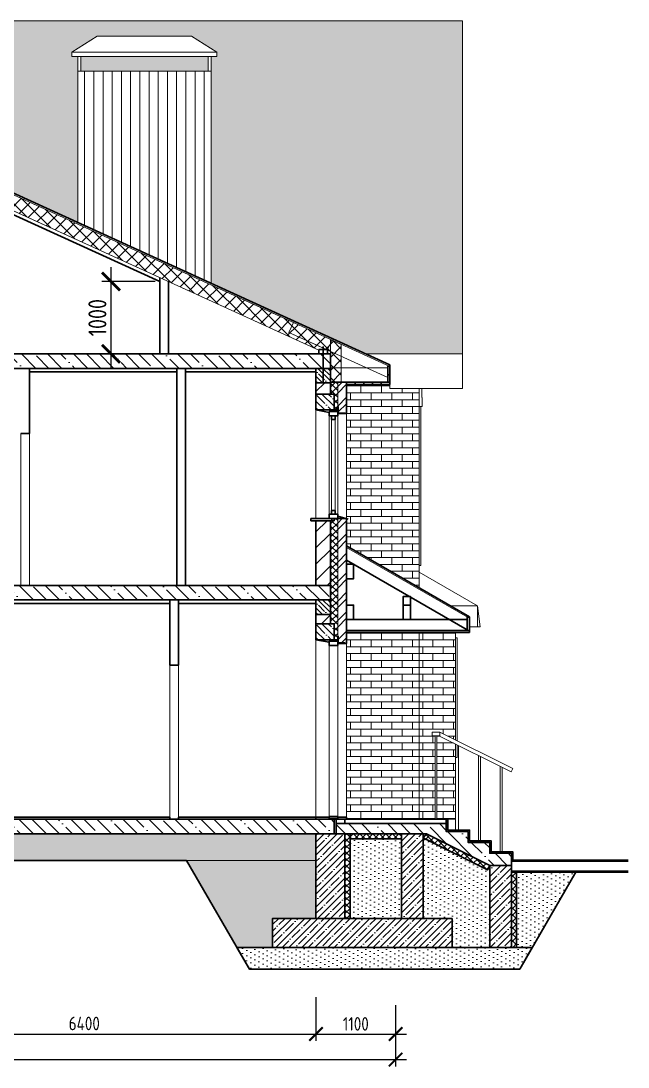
# Model space of a CAD drawing. Header units: millimetres. Extents: x -56498 to 234605, y -296269 to -29969.
# Drawn here: x 177809 to 186194, y -226620 to -212167 of the extents above; entities that cross this region are included whole.
import ezdxf

# ---------------------------------------------------------------- set-up
doc = ezdxf.new("R2010")
doc.units = ezdxf.units.MM
doc.header["$LTSCALE"] = 100
doc.header["$PDMODE"] = 35
doc.linetypes.add('GOST2.303 4', pattern=[7, 5, -2, 0])
for name, color, linetype, lineweight in [('0.3', 7, 'Continuous', 30), ('0.5', 7, 'Continuous', 50), ('Розміри 0.09', 5, 'Continuous', 9), ('Тонкі 0.18', 142, 'Continuous', 18), ('Штрихові 0.18', 7, 'GOST2.303 4', 18), ('Штрихування 0.09', 253, 'Continuous', 9)]:
    doc.layers.add(name, color=color, linetype=linetype, lineweight=lineweight)
doc.styles.add('GOST 2.304', font='CS_Gost2304.shx')
doc.dimstyles.new('SPDS', dxfattribs={"dimscale": 100, "dimtxt": 2.5, "dimasz": 2.5, "dimexe": 1.25, "dimexo": 0.625, "dimtad": 1, "dimrnd": 0.001, "dimtxsty": 'GOST 2.304', "dimblk": 'ARCHTICK', "dimcen": 2.5, "dimdle": 2, "dimadec": 0, "dimazin": 2, "dimtfac": 0.75, "dimtmove": 1, "dimatfit": 3, "dimfxl": 0, "dimtolj": 1, "dimarcsym": 0})
pattern_1 = [(0, (-90169.81196633662, -117250.0000000001), (0, 94.83851999999999), []), (90, (-90169.81196633662, -117250.0000000001), (-142.24, 94.83851999999999), [94.83851999999999, -94.83851999999999])]
pattern_2 = [(45, (-90169.81196633662, -117250.0000000001), (-134.7038418160373, 134.7038418160373), []), (45, (-90080.00936633663, -117250.0000000001), (-134.7038418160373, 134.7038418160373), [])]
pattern_3 = [(135, (-90169.81196633662, -117250.0000000001), (-179.6051224213831, -179.605122421383), []), (135, (-90169.81196633662, -117070.3948000001), (-179.6051224213831, -179.605122421383), [317.5, -63.5, 0, -63.5])]
pattern_4 = [(45.00000000000001, (108677.3131801209, -152675.9270185284), (89.80256121069154, -89.80256121069152), []), (45.00000000000001, (108677.3131801209, -152586.1244185284), (89.80256121069154, -89.80256121069152), [158.75, -31.75, 0, -31.75])]
pattern_5 = [(153, (107639.3112282224, -152675.9270185284), (0.5389395904805383, 70.99311265269196), [0, -63.5])]

# ---------------------------------------------------------------- blocks, each defined once
blk = doc.blocks.new('_ArchTick')
at = {"color": 0, "linetype": 'ByBlock', "const_width": 0.15}
blk.add_lwpolyline([(-0.5, -0.5), (0.5, 0.5)], dxfattribs=at)
blk = doc.blocks.new('*D1535')
at = {"layer": 'Defpoints', "color": 0, "transparency": 16777216}
for p in [(181884.1647784835, -225608.1093713038), (175484.1647784835, -225807.3085594891), (181884.1647784835, -226164.0468657588)]:
    blk.add_point(p, dxfattribs=at)
at = {"layer": 'Розміри 0.09', "color": 0, "lineweight": -2, "transparency": 16777216}
for p, q in [((181884.1647784835, -225654.9843713038), (181884.1647784835, -226257.7968657588)), ((175484.1647784835, -225854.1835594891), (175484.1647784835, -226257.7968657588)), ((175334.1647784835, -226164.0468657588), (182034.1647784835, -226164.0468657588))]:
    blk.add_line(p, q, dxfattribs=at)
at = {"layer": 'Розміри 0.09', "color": 0, "lineweight": -2, "transparency": 16777216, "xscale": 187.5, "yscale": 187.5, "zscale": 187.5, "rotation": 180}
blk.add_blockref('_ArchTick', (175484.1647784835, -226164.0468657588), dxfattribs=at)
at = {"layer": 'Розміри 0.09', "color": 0, "lineweight": -2, "transparency": 16777216, "xscale": 187.5, "yscale": 187.5, "zscale": 187.5}
blk.add_blockref('_ArchTick', (181884.1647784835, -226164.0468657588), dxfattribs=at)
at = {"layer": 'Розміри 0.09', "color": 0, "transparency": 16777216, "insert": (178684.1647784835, -226017.9961767825), "char_height": 187.5, "attachment_point": 5, "style": 'GOST 2.304'}
blk.add_mtext('\\A1;6400', dxfattribs=at)
blk = doc.blocks.new('*D1536')
at = {"layer": 'Defpoints', "color": 0, "transparency": 16777216}
for p in [(181884.1647784835, -225608.1093713038), (182984.1647784835, -225799.323215854), (182984.1647784835, -226164.0468657588)]:
    blk.add_point(p, dxfattribs=at)
at = {"layer": 'Розміри 0.09', "color": 0, "lineweight": -2, "transparency": 16777216}
for p, q in [((181884.1647784835, -225654.9843713038), (181884.1647784835, -226257.7968657588)), ((182984.1647784835, -225846.198215854), (182984.1647784835, -226257.7968657588)), ((181734.1647784835, -226164.0468657588), (183134.1647784835, -226164.0468657588))]:
    blk.add_line(p, q, dxfattribs=at)
at = {"layer": 'Розміри 0.09', "color": 0, "lineweight": -2, "transparency": 16777216, "xscale": 187.5, "yscale": 187.5, "zscale": 187.5, "rotation": 180}
blk.add_blockref('_ArchTick', (181884.1647784835, -226164.0468657588), dxfattribs=at)
at = {"layer": 'Розміри 0.09', "color": 0, "lineweight": -2, "transparency": 16777216, "xscale": 187.5, "yscale": 187.5, "zscale": 187.5}
blk.add_blockref('_ArchTick', (182984.1647784835, -226164.0468657588), dxfattribs=at)
at = {"layer": 'Розміри 0.09', "color": 0, "transparency": 16777216, "insert": (182434.1647784835, -226023.4218657588), "char_height": 187.5, "attachment_point": 5, "style": 'GOST 2.304'}
blk.add_mtext('\\A1;1100', dxfattribs=at)
blk = doc.blocks.new('*D1537')
at = {"layer": 'Defpoints', "color": 0, "transparency": 16777216}
for p in [(161984.1647784835, -225716.576665734), (182984.1647784835, -225716.576665734), (182984.1647784835, -226516.576665734)]:
    blk.add_point(p, dxfattribs=at)
at = {"layer": 'Розміри 0.09', "color": 0, "lineweight": -2, "transparency": 16777216}
for p, q in [((161984.1647784835, -225763.451665734), (161984.1647784835, -226610.326665734)), ((182984.1647784835, -225763.451665734), (182984.1647784835, -226610.326665734)), ((161834.1647784835, -226516.576665734), (183134.1647784835, -226516.576665734))]:
    blk.add_line(p, q, dxfattribs=at)
at = {"layer": 'Розміри 0.09', "color": 0, "lineweight": -2, "transparency": 16777216, "xscale": 187.5, "yscale": 187.5, "zscale": 187.5, "rotation": 180}
blk.add_blockref('_ArchTick', (161984.1647784835, -226516.576665734), dxfattribs=at)
at = {"layer": 'Розміри 0.09', "color": 0, "lineweight": -2, "transparency": 16777216, "xscale": 187.5, "yscale": 187.5, "zscale": 187.5}
blk.add_blockref('_ArchTick', (182984.1647784835, -226516.576665734), dxfattribs=at)
at = {"layer": 'Розміри 0.09', "color": 0, "transparency": 16777216, "insert": (171868.2898791965, -226368.6897316789), "char_height": 187.5, "attachment_point": 5, "style": 'GOST 2.304'}
blk.add_mtext('\\A1;21000', dxfattribs=at)
blk = doc.blocks.new('*U1527', base_point=(272545.645067879, -100482.0516237147))
at = {"layer": '0.3'}
for p, q in [((272549.645067879, -100382.0516237147), (272545.645067879, -100382.0516237147)), ((272545.645067879, -100382.0516237147), (272545.645067879, -100482.0516237147)), ((272553.645067879, -100462.0516237147), (272553.645067879, -100386.0516237147)), ((272545.645067879, -100482.0516237147), (272645.645067879, -100482.0516237147)), ((272641.645067879, -100474.0516237147), (272565.645067879, -100474.0516237147)), ((272645.645067879, -100478.0516237147), (272645.645067879, -100482.0516237147))]:
    blk.add_line(p, q, dxfattribs=at)
for centre, radius, start, end in [((272549.645067879, -100386.0516237147), 4, 0, 90), ((272565.645067879, -100462.0516237147), 12, 180, 270), ((272641.645067879, -100478.0516237147), 4, 0, 90)]:
    blk.add_arc(centre, radius, start, end, dxfattribs=at)
blk = doc.blocks.new('*D1533')
at = {"layer": 'Defpoints', "color": 0, "transparency": 16777216}
for p in [(179727.342836394, -215766.5834871833), (179053.0483561335, -216766.5834871833), (179727.342836394, -216766.5834871833)]:
    blk.add_point(p, dxfattribs=at)
at = {"layer": 'Розміри 0.09', "color": 0, "lineweight": -2, "transparency": 16777216}
for p, q in [((179053.0483561335, -215566.5834871833), (179053.0483561335, -216966.5834871833)), ((179664.842836394, -215766.5834871833), (178928.0483561335, -215766.5834871833)), ((179664.842836394, -216766.5834871833), (178928.0483561335, -216766.5834871833))]:
    blk.add_line(p, q, dxfattribs=at)
at = {"layer": 'Розміри 0.09', "color": 0, "lineweight": -2, "transparency": 16777216, "xscale": 250, "yscale": 250, "zscale": 250}
for p, rotation in [((179053.0483561335, -215766.5834871833), 90), ((179053.0483561335, -216766.5834871833), 270)]:
    blk.add_blockref('_ArchTick', p, dxfattribs=dict(at, rotation=rotation))
at = {"layer": 'Розміри 0.09', "color": 0, "transparency": 16777216, "insert": (178865.5483561335, -216266.5834871832), "char_height": 250, "attachment_point": 5, "rotation": 90, "style": 'GOST 2.304'}
blk.add_mtext('\\A1;1000', dxfattribs=at)

msp = doc.modelspace()

# ---------------------------------------------------------------- hatches: boundary and pattern name
at = {"layer": 'Штрихування 0.09'}
h = msp.add_hatch(dxfattribs=at)
h.set_pattern_fill('SQSHNGLE', color=256, scale=500, style=0, pattern_type=2)
h.set_pattern_definition([(0, (-90154.81196633662, -117250.0000000001), (125, 200), [220, -30]), (0, (-90154.81196633662, -117235.0000000001), (125, 200), [220, -30]), (90, (-89934.81196633662, -117250.0000000001), (-125, 200), [200, -200]), (90, (-89904.81196633662, -117250.0000000001), (-125, 200), [200, -200])])
h.paths.add_polyline_path([(182570.9733105904, -216766.647768964), (183909.1235088883, -216766.647768964), (183909.1235088883, -212166.620509742), (172754.1284756208, -212166.620509742), (172754.1284756208, -212289.7519131006), (178594.1647785036, -214953.0551191707), (178594.1647785036, -212859.5803267698), (178594.1647785036, -212659.5803267697), (178514.1647785036, -212659.5803267697), (178514.1647785036, -212599.5803267697), (178864.1647785036, -212378.5634268456), (180164.1647687081, -212378.5634268456), (180514.1647687082, -212599.5803267698), (180514.1647687081, -212659.5803267697), (180434.1647687081, -212659.5803267697), (180434.1647681112, -215792.1728262083)])
h.paths.add_polyline_path([(178634.1647785036, -212659.5803267697), (180394.1647687081, -212659.5803267697), (180394.1647687081, -212859.5803267697), (178634.1647785036, -212859.5803267697)], flags=16)
h = msp.add_hatch(dxfattribs=at)
h.set_pattern_fill('ANSI31', color=256, scale=40, angle=45, style=0)
h.set_pattern_definition([(90, (-90169.81196633662, -117250.0000000001), (-127, 2.131628207280301e-14), [])])
h.paths.add_polyline_path([(180434.1647687081, -212859.5803267774), (178594.1647785036, -212859.5803267774), (178594.1647785036, -214953.0551191707), (180434.1647681112, -215792.1728262083)])
h = msp.add_hatch(dxfattribs=at)
h.set_pattern_fill('ANSI37', color=256, scale=40, style=0)
h.set_pattern_definition([(45, (118635.4238756049, 97983.90905877546), (-89.80256121069152, 89.80256121069154), []), (135, (118635.4238756049, 97983.90905877546), (-89.80256121069154, -89.80256121069152), [])])
h.paths.add_polyline_path([(174760.1935852871, -213226.5839074203), (174278.1860614081, -213226.5839074203), (174387.825029468, -213276.5839074203), (174869.832553347, -213276.5839074204)])
h.paths.add_polyline_path([(174321.6377130476, -213026.5839074203), (173839.6301891687, -213026.5839074204), (174278.1860614081, -213226.5839074203), (174760.1935852871, -213226.5839074203)])
h.paths.add_polyline_path([(173839.6301891686, -213026.5839074203), (173274.6460501941, -213026.5839074203), (172847.9816540591, -213226.5839074203), (174278.1860614082, -213226.5839074203)])
h.paths.add_polyline_path([(173274.6460501941, -213026.5839074203), (172684.1647784835, -213026.5839074203), (172684.1647784835, -213226.5839074203), (172847.9816540592, -213226.5839074203)])
h.paths.add_polyline_path([(172684.1647784835, -213026.5839074204), (170646.6918439194, -213026.5839074204), (170208.1359716799, -213226.5839074203), (172684.1647784835, -213226.5839074203)])
h.paths.add_polyline_path([(170690.1434955587, -213226.5839074203), (170208.1359716799, -213226.5839074203), (170098.49700362, -213276.5839074203), (170580.504527499, -213276.5839074203)])
h.paths.add_polyline_path([(182084.0921727578, -216618.8723047277), (182084.0921727578, -216566.5909856837), (181571.6253426435, -216332.8844672886), (181509.3856502865, -216469.3623801361), (182029.5591803002, -216706.5834791755), (182044.0921727578, -216706.5834791755)])
h.paths.add_polyline_path([(182103.8297493185, -216575.5921542053), (182084.0921727578, -216566.5909856837), (182084.0921727577, -216618.8723047276)])
h.paths.add_polyline_path([(182234.0921727578, -216634.9973208829), (182103.8297493185, -216575.5921542053), (182084.0921727578, -216618.8723047277), (182084.0921727579, -216731.4528269187), (182234.0921727579, -216799.8591621179)])
h.paths.add_polyline_path([(182084.0921727578, -216618.8723047277), (182044.0921727579, -216706.5834791755), (182044.0921727578, -216713.2111375323), (182084.0921727579, -216731.4528269187)])
h.paths.add_polyline_path([(182084.0921727578, -216731.4528269187), (182044.0921727579, -216713.2111375322), (182044.0921727579, -216766.5834871838), (182084.0921727579, -216766.5834871838)])
h.paths.add_polyline_path([(182234.0921727579, -216799.8591621179), (182084.0921727579, -216731.4528269187), (182084.092172758, -216958.0501681995), (182234.0921727579, -216958.0501681995)])
h.paths.add_polyline_path([(182234.0921727579, -216958.0501681995), (182084.092172758, -216958.0501681995), (182084.092172758, -216966.5834816804), (182084.0921727581, -217158.0501681994), (182234.092172758, -217158.0501681994)])
h.paths.add_polyline_path([(174869.832553347, -213276.5839074203), (174387.825029468, -213276.5839074203), (174826.3809017077, -213476.5839074203), (175308.3884255866, -213476.5839074203)])
h.paths.add_polyline_path([(170580.5045274988, -213276.5839074203), (170098.49700362, -213276.5839074203), (169659.9411313803, -213476.5839074203), (170141.9486552592, -213476.5839074203)])
h.paths.add_polyline_path([(170141.9486552593, -213476.5839074203), (169659.9411313804, -213476.5839074203), (163396.7042143236, -216332.8844672886), (163458.9439066807, -216469.3623801363), (162938.7703766669, -216706.5834791755), (163044.2373842091, -216706.5834791756), (163044.2373842091, -216713.4400164512)])
h.paths.add_polyline_path([(162884.237384209, -216958.0501681995), (162734.2373842091, -216958.0501681995), (162734.2373842091, -217158.0501681994), (162884.2373842089, -217158.0501681994)])
h.paths.add_polyline_path([(162884.2373842091, -216766.647768964), (162884.2373842092, -216731.4528269187), (162734.2373842091, -216799.8591621179), (162734.2373842091, -216958.0501681995), (162884.2373842091, -216958.0501681995)])
h.paths.add_polyline_path([(162884.2373842092, -216618.8723047278), (162864.4998076485, -216575.5921542053), (162734.2373842092, -216634.9973208829), (162734.2373842092, -216799.8591621179), (162884.2373842092, -216731.4528269187)])
h.paths.add_polyline_path([(162884.2373842093, -216618.8723047277), (162884.2373842092, -216731.4528269186), (162924.2373842091, -216713.2111375323), (162924.2373842091, -216706.5834791755)])
h.paths.add_polyline_path([(162924.2373842091, -216713.2111375323), (162884.2373842091, -216731.4528269186), (162884.2373842091, -216766.583487179), (162924.2373842091, -216766.583487179)])
h.paths.add_polyline_path([(163458.9439066806, -216469.3623801363), (163396.7042143236, -216332.8844672886), (162884.2373842093, -216566.5909856837), (162884.2373842092, -216618.8723047278), (162924.2373842091, -216706.5834791755), (162938.7703766668, -216706.5834791755)])
h.paths.add_polyline_path([(174826.3809017077, -213476.5839074203), (175308.3884255866, -213476.5839074203), (181571.6253426429, -216332.8844672896), (181509.3856502865, -216469.3623801361), (182029.5591803002, -216706.5834791755), (181924.0921727579, -216706.5834791755), (181924.0921727579, -216713.4400164512)])
h = msp.add_hatch(dxfattribs=at)
h.set_pattern_fill('ANSI35', color=256, scale=40, angle=90, style=0)
h.set_pattern_definition(pattern_3)
h.paths.add_polyline_path([(175264.1628105005, -216766.5944195559), (182084.0921727579, -216766.5944195559), (182084.092172758, -216966.5834816804), (175264.1628105005, -216966.5833110693)])
at = {"layer": 'Штрихування 0.09', "ltscale": 0.25}
h = msp.add_hatch(dxfattribs=at)
h.set_pattern_fill('ANSI35', color=256, scale=15, angle=90, style=0)
h.set_pattern_definition([(135, (1.746229827404022e-10, 3200.004065074987), (-67.35192090801866, -67.35192090801864), []), (135, (1.746229827404022e-10, 3267.356015074998), (-67.35192090801866, -67.35192090801864), [119.0625, -23.8125, 0, -23.8125])])
h.paths.add_polyline_path([(182084.092172758, -216966.583487184), (181884.092172758, -216966.5834871839), (181884.092172758, -217166.5794221091), (182084.092172758, -217166.5794221091)])
h = msp.add_hatch(dxfattribs=at)
h.set_pattern_fill('ANSI31', color=256, scale=50, style=0)
h.set_pattern_definition([(45, (0, -2.91038304567337e-11), (-112.2532015133644, 112.2532015133644), [])])
h.paths.add_polyline_path([(182084.0921727581, -217166.5794221091), (181884.092172758, -217166.5794221091), (181884.092172758, -217321.5929220013), (182084.0921727582, -217321.5929220013)])
at = {"layer": 'Штрихування 0.09'}
h = msp.add_hatch(dxfattribs=at)
h.set_pattern_fill('ANSI37', color=256, scale=20, style=0)
h.set_pattern_definition([(45, (-90169.81196633662, -117250.0000000001), (-44.90128060534576, 44.90128060534577), []), (135, (-90169.81196633662, -117250.0000000001), (-44.90128060534577, -44.90128060534576), [])])
h.paths.add_polyline_path([(182184.092172758, -219041.581813828), (182178.4913073674, -219041.581813828), (182178.4913073674, -219041.5869481324), (182133.4314199207, -219041.5869523569), (182133.4314199207, -219071.5869538615), (182103.4314199207, -219071.5869538615), (182103.4314199207, -219071.581813828), (182084.092172758, -219071.5818138553), (182084.0921727581, -220496.5763612387), (182134.1492818036, -220496.5763612387), (182134.1492818036, -220716.5773339958), (182184.0921727581, -220716.5783045334), (182184.0921727581, -220666.5763612397), (182184.0936809483, -220666.5763612398)])
h.paths.add_polyline_path([(182184.092172758, -217158.0501681994), (182084.0921727581, -217158.0501681994), (182084.0921727581, -217321.5929220013), (182134.1492818036, -217321.5929220013), (182134.1492818036, -217541.5938947584), (182184.0921727581, -217541.594865296), (182184.0921727581, -217491.5929220024)])
h = msp.add_hatch(dxfattribs=at)
h.set_pattern_fill('ANSI32', color=256, scale=20, style=0)
h.set_pattern_definition(pattern_2)
h.paths.add_polyline_path([(182304.092172758, -217158.0501681994), (182184.092172758, -217158.0501681994), (182184.092172758, -217491.5929220024), (182188.0921727581, -217491.5929220024, -0.4142135623730951), (182192.0921727581, -217495.5929220024), (182192.0921727581, -217571.5929220024, 0.4142135623730951), (182204.0921727581, -217583.5929220024), (182280.0921727581, -217583.5929220024, -0.4142135623730951), (182284.0921727581, -217587.5929220024), (182284.0921727581, -217591.5925962835), (182304.092172758, -217591.5929220024)])
h = msp.add_hatch(dxfattribs=at)
h.set_pattern_fill('AR-BRSTD', color=256, scale=1.4, style=0)
h.set_pattern_definition(pattern_1)
edge = h.paths.add_edge_path()
edge.add_line((182304.092172758, -217188.0501681994), (182904.092172758, -217188.0501681994))
edge.add_line((182904.092172758, -217188.0501681994), (182904.1647787647, -217244.3243794015))
edge.add_line((182904.1647787647, -217244.3243794016), (183309.1388753576, -217244.3243794016))
edge.add_line((183309.1388753576, -217244.3243794016), (183309.1388753576, -219998.7527903987))
edge.add_line((183309.1388753576, -219998.7527903987), (182304.2152877906, -219418.5598866018))
edge.add_line((182304.2152877906, -219418.5598866018), (182304.2152877917, -217188.0501681994))
at = {"layer": 'Штрихування 0.09', "ltscale": 0.5}
h = msp.add_hatch(dxfattribs=at)
h.set_pattern_fill('ANSI35', color=256, scale=20, angle=90, style=0)
h.set_pattern_definition([(135, (-68901.61338229454, -278609.3493911744), (-89.80256121069154, -89.80256121069152), []), (135, (-68901.61338229454, -278519.5467911744), (-89.80256121069154, -89.80256121069152), [158.75, -31.75, 0, -31.75])])
h.paths.add_polyline_path([(182134.1492818036, -217321.5929220013), (182084.0921727582, -217321.5929220013), (182084.0921727582, -217541.5929220013), (182134.1492818036, -217541.5929220013)])
h.paths.add_polyline_path([(182084.0921727582, -217321.5929220013), (181884.092172758, -217321.5929220013), (181884.092172758, -217541.5818139404), (181884.1492818035, -217541.5929220013), (182084.0921727582, -217541.5929220013)])
at = {"layer": 'Штрихування 0.09'}
h = msp.add_hatch(dxfattribs=at)
h.set_pattern_fill('ANSI31', color=256, scale=50, style=0)
h.set_pattern_definition([(45, (-90169.81196633662, -117250.0000000001), (-112.2532015133644, 112.2532015133644), [])])
h.paths.add_polyline_path([(182084.092172758, -219071.5818138553), (181884.092172758, -219071.581814137), (181884.092172758, -219966.5834871842), (182084.092172758, -219966.5834871842)])
h.paths.add_polyline_path([(182084.092172758, -220366.5834871841), (181884.0921727579, -220366.5834871841), (181884.0921727578, -220496.5763612387), (182084.092172758, -220496.5763612387)])
h = msp.add_hatch(dxfattribs=at)
h.set_pattern_fill('ANSI32', color=256, scale=20, style=0)
h.set_pattern_definition(pattern_2)
edge = h.paths.add_edge_path()
edge.add_line((182304.0921084241, -219041.581813828), (182184.3284562393, -219041.581813828))
edge.add_line((182184.3284562393, -219041.581813828), (182184.3284562393, -219041.5869481324))
edge.add_line((182184.0921727628, -219041.5869483518), (182184.0936809483, -220666.5763612398))
edge.add_line((182184.0936809483, -220666.5763612397), (182188.0921727581, -220666.5763612397))
edge.add_arc((182188.0921727581, -220670.5763612397), 4, 0, 90, ccw=False)
edge.add_line((182192.0921727581, -220670.5763612397), (182192.0921727581, -220746.5763612397))
edge.add_arc((182204.0921727581, -220746.5763612397), 12, 180, 270)
edge.add_line((182204.0921727581, -220758.5763612397), (182280.0921727581, -220758.5763612397))
edge.add_arc((182280.0921727581, -220762.5763612397), 4, 0, 90, ccw=False)
edge.add_line((182284.0921727581, -220762.5763612397), (182284.0921727581, -220766.5760355208))
edge.add_line((182284.0921727581, -220766.5760355208), (182304.0921084241, -220766.5763612387))
edge.add_line((182304.0921084241, -220766.5763612387), (182304.0921084241, -219041.581813828))
h = msp.add_hatch(dxfattribs=at)
h.set_pattern_fill('ANSI35', color=256, scale=40, angle=90, style=0)
h.set_pattern_definition(pattern_3)
h.paths.add_polyline_path([(175264.1647784837, -220166.5875522589), (182084.092172758, -220166.5875522589), (182084.092172758, -219966.5834871842), (175264.1647784837, -219966.5834871842)])
at = {"layer": 'Штрихування 0.09', "ltscale": 0.25}
h = msp.add_hatch(dxfattribs=at)
h.set_pattern_fill('ANSI35', color=256, scale=15, angle=90, style=0)
h.set_pattern_definition([(135, (0, -2.91038304567337e-11), (-67.35192090801866, -67.35192090801864), []), (135, (0, 67.35194999998203), (-67.35192090801866, -67.35192090801864), [119.0625, -23.8125, 0, -23.8125])])
h.paths.add_polyline_path([(182084.0921727579, -220166.5875522589), (181884.0921727578, -220166.5875522589), (181884.0921727578, -220366.5834871841), (182084.0921727578, -220366.5834871842)])
at = {"layer": 'Штрихування 0.09', "ltscale": 0.5}
h = msp.add_hatch(dxfattribs=at)
h.set_pattern_fill('ANSI35', color=256, scale=20, angle=90, style=0)
h.set_pattern_definition([(135, (-68901.61338229454, -281784.3328304118), (-89.80256121069154, -89.80256121069152), []), (135, (-68901.61338229454, -281694.5302304119), (-89.80256121069154, -89.80256121069152), [158.75, -31.75, 0, -31.75])])
h.paths.add_polyline_path([(182134.1492818036, -220496.5763612387), (182084.0921727582, -220496.5763612387), (182084.0921727582, -220716.5763612387), (182134.1492818036, -220716.5763612387)])
h.paths.add_polyline_path([(182084.0921727582, -220496.5763612387), (181884.092172758, -220496.5763612387), (181884.092172758, -220716.5652531777), (181884.1492818035, -220716.5763612387), (182084.0921727582, -220716.5763612387)])
at = {"layer": 'Штрихування 0.09'}
h = msp.add_hatch(dxfattribs=at)
h.set_pattern_fill('AR-BRSTD', color=256, scale=1.4, style=0)
h.set_pattern_definition(pattern_1)
h.paths.add_polyline_path([(183309.1388753577, -220616.5790672517), (182304.0921084241, -220616.5790672517), (182304.0921084241, -220766.5763612387), (182304.092172758, -220766.5763612397), (182304.0921727582, -223166.5839074203), (182304.0921727581, -223196.5839074203), (183309.1388753576, -223196.5839074203)])
h.paths.add_polyline_path([(183809.1010581008, -220616.5790672517), (183309.1388753577, -220616.5790672517), (183309.1388753576, -223196.5839074203), (183529.1779071855, -223196.5839074203), (183529.1779071855, -222041.5821183234), (183489.7850177963, -222041.5821183234), (183489.7850177962, -221991.6083757259), (183593.5576678729, -221991.6083757259), (183809.1010581008, -222099.3800708398)])
h.paths.add_polyline_path([(183809.1010581008, -222155.2817702772), (183581.7017541931, -222041.5821183234), (183554.1647784835, -222041.5821183234), (183554.1647784835, -223196.5839074203), (183704.1647784835, -223196.5839074203), (183809.1010581008, -223196.5839074203)], flags=17)
h = msp.add_hatch(dxfattribs=at)
h.set_pattern_fill('ANSI35', color=256, scale=40, angle=90, style=0)
h.set_pattern_definition(pattern_3)
h.paths.add_polyline_path([(162834.237384209, -223396.5839074203), (182134.092172758, -223396.5839074203), (182134.092172758, -223196.5839074203), (162834.237384209, -223196.5839074203)])
h = msp.add_hatch(dxfattribs=at)
h.set_pattern_fill('ANSI35', color=256, scale=40, angle=90, style=0)
h.set_pattern_definition(pattern_3)
h.paths.add_polyline_path([(183984.1647784835, -223366.5839074203), (183684.1647784835, -223366.5839074203), (183684.1647784835, -223256.5839074203), (182164.092172758, -223256.5839074203), (182164.092172758, -223396.5839074203), (183408.7545818585, -223396.5839074203), (184284.1647784836, -223834.2890057328), (184584.1647784835, -223834.2890057328), (184584.1647784835, -223766.5685409511), (184584.1647784835, -223666.5839074203), (184284.1647784835, -223666.5839074203), (184284.1647784835, -223516.5839074203), (183984.1647784835, -223516.5839074203)])
at = {"layer": 'Штрихування 0.09', "ltscale": 0.2}
h = msp.add_hatch(dxfattribs=at)
h.set_pattern_fill('DOTS', color=256, scale=40, angle=27, style=0)
h.set_pattern_definition([(153, (344968.329556967, 0), (0.5389395904805383, 70.99311265269196), [0, -63.5])])
h.paths.add_polyline_path([(181884.1647784835, -223396.5839074203), (172684.1647784835, -223396.5839074203), (172684.1647784835, -223766.568540951), (181884.1647784835, -223766.568540951)])
h.paths.add_polyline_path([(181884.1647784835, -223766.5606398927), (180098.0578892941, -223766.5685409509), (180790.8870841576, -224966.5839074203), (181284.0921649137, -224966.5839074203), (181284.0921649137, -224566.5839074203), (181884.1647784835, -224566.5839074203)])
edge = h.paths.add_edge_path(flags=16)
edge.add_line((180098.0501168466, -223766.5606398927), (181884.1647784835, -223766.5606398927))
at = {"layer": 'Штрихування 0.09', "ltscale": 0.25}
h = msp.add_hatch(dxfattribs=at)
h.set_pattern_fill('ANSI35', color=256, scale=20, angle=90, style=0)
h.set_pattern_definition(pattern_4)
h.paths.add_polyline_path([(181884.0921649139, -223399.9129205747), (182284.0921649139, -223399.9129205746), (182284.0921649139, -224566.5839074203), (181884.0921649139, -224566.5839074203)])
h.paths.add_polyline_path([(181284.0921649137, -224566.5839074203), (183764.0921649137, -224566.5839074203), (183764.0921649137, -224966.5839074203), (181284.0921649137, -224966.5839074203)])
h.paths.add_polyline_path([(183064.0921649135, -223396.5839074203), (183364.0921649137, -223396.5839074203), (183364.0921649137, -224566.5839074203), (183064.0921649135, -224566.5839074204)])
h = msp.add_hatch(dxfattribs=at)
h.set_pattern_fill('ANSI37', color=256, scale=20, style=0)
h.set_pattern_definition([(135, (107639.3112282224, -152675.9270185284), (44.90128060534576, 44.90128060534577), []), (45.00000000000001, (107639.3112282224, -152675.9270185284), (44.90128060534577, -44.90128060534576), [])])
h.paths.add_polyline_path([(184284.0921649139, -223834.2890057328), (184252.7872132289, -223896.8989091028), (183364.0921649137, -223452.5513849452), (183408.6819682888, -223396.5839074203)])
h.paths.add_polyline_path([(183064.0921649136, -223396.5839074204), (183064.0921649136, -223466.5839074204), (182354.0921649139, -223466.5839074204), (182354.0921649139, -223396.5839074204)])
h.paths.add_polyline_path([(182284.0921649139, -223396.5839074203), (182354.0921649139, -223396.5839074203), (182354.0921649139, -224566.5839074203), (182284.0921649139, -224566.5839074203)])
h.paths.add_polyline_path([(184584.0921649139, -223916.568540951), (184654.0921649139, -223916.568540951), (184654.0921649139, -224966.5839074203), (184584.0921649139, -224966.5839074203)])
h = msp.add_hatch(dxfattribs=at)
h.set_pattern_fill('DOTS', color=256, scale=40, angle=27, style=0)
h.set_pattern_definition(pattern_5)
h.paths.add_polyline_path([(183364.0921649137, -223452.5513849452), (183992.1264769254, -223766.568540951), (183364.0921649137, -223766.568540951)])
h.paths.add_polyline_path([(183364.0921649137, -223766.568540951), (183992.1264769254, -223766.5685409511), (184252.7872132289, -223896.8989091028), (184284.0921649139, -223834.2890057328), (184284.0921649139, -224966.5839074203), (183764.0921649137, -224966.5839074203), (183764.0921649137, -224566.5839074203), (183364.0921649137, -224566.5839074203)])
h = msp.add_hatch(dxfattribs=at)
h.set_pattern_fill('DOTS', color=256, scale=40, angle=27, style=0)
h.set_pattern_definition(pattern_5)
h.paths.add_polyline_path([(182354.0921649139, -223766.568540951), (183064.0921649135, -223766.5685409511), (183064.0921649135, -224566.5839074203), (182354.0921649139, -224566.5839074203)])
h.paths.add_polyline_path([(182354.0921649139, -223466.5839074204), (183064.0921649135, -223466.5839074204), (183064.0921649135, -223766.568540951), (182354.0921649139, -223766.568540951)])
h = msp.add_hatch(dxfattribs=at)
h.set_pattern_fill('ANSI35', color=256, scale=20, angle=90, style=0)
h.set_pattern_definition(pattern_4)
h.paths.add_polyline_path([(184284.0921649139, -223834.2890057328), (184439.2958836266, -223834.2890057328), (184488.3181211555, -223978.5475421835, 0.3212145910182481), (184475.6009661989, -223996.3004935067, 1), (184513.1009661989, -223996.3004935067, 0.5137586381472863), (184488.3181211555, -223978.5475421835), (184439.2958836266, -223834.2890057328), (184584.0921649139, -223834.2890057328), (184584.0921649139, -224966.5839074203), (184284.0921649139, -224966.5839074203)])
h = msp.add_hatch(dxfattribs=at)
h.set_pattern_fill('DOTS', color=256, scale=40, angle=27, style=0)
h.set_pattern_definition(pattern_5)
h.paths.add_polyline_path([(184654.0921649139, -223916.568540951), (185476.921359777, -223916.568540951), (184870.6947052927, -224966.5839074203), (184654.0921649139, -224966.5839074203)])
h = msp.add_hatch(dxfattribs=at)
h.set_pattern_fill('DOTS', color=256, scale=40, angle=27, style=0)
h.set_pattern_definition(pattern_5)
h.paths.add_polyline_path([(180790.8870841568, -224966.5839074203), (184284.0921649139, -224966.5839074203), (184284.0921649139, -224968.0358019196), (184584.0921649139, -224968.0358019196), (184584.0921649139, -224966.5839074203), (184654.0921649139, -224966.5839074203), (184870.6947052927, -224966.5839074203), (184697.4896245363, -225266.5839074194), (183784.0921649137, -225266.5839074194), (180964.0921649127, -225266.5839074187)])

# ---------------------------------------------------------------- linework, layer by layer
at = {"layer": '0.3'}
for p, q in [((172484.1284756208, -212166.620509742), (182904.1647787647, -216918.5971506803)), ((177124.1662963352, -214579.4250406369), (179727.342836394, -215766.5834871833)), ((179727.342836394, -216766.5834871833), (179727.342836394, -215711.6295401049)), ((179847.3428363944, -216766.5834871833), (179847.3428363946, -215766.3546082646)), ((182084.0921727579, -216766.5834871838), (175474.1628127144, -216766.5834871822)), ((182084.0921727579, -216966.583487184), (182084.0921727579, -216766.5834871838)), ((182904.1647787647, -216918.5971506803), (182904.1647787647, -217188.0501681994)), ((182084.0921727579, -216966.5834816804), (175264.1628105005, -216966.5833110693)), ((177929.1662963267, -216966.5834871829), (177929.1662963267, -217866.5853753607)), ((179964.1647784836, -217016.5834871835), (177929.1662963268, -217016.583487183)), ((179964.1647784835, -216966.5834871835), (179964.1647784835, -219966.5853753607)), ((180084.1647784841, -216966.5834871835), (180084.1647784841, -219966.5853753607)), ((181884.092172758, -217016.5834871841), (180084.1647784841, -217016.5834871836)), ((181884.092172758, -217541.5929220013), (181884.092172758, -216966.583487184)), ((182084.0921727582, -217321.5929220013), (182084.092172758, -216966.583487184)), ((182084.0921727581, -217158.0501681994), (182304.092172758, -217158.0501681994)), ((182304.092172758, -217591.5929220024), (182304.092172758, -217158.0501681994)), ((182904.1647787647, -217188.0501681994), (182304.092172758, -217188.0501681994)), ((182084.092172758, -217541.5929220013), (182184.0921727581, -217541.594865296)), ((182184.7687397411, -217591.5909787076), (182304.092172758, -217591.5929220024)), ((177929.1662963273, -217866.5853753607), (177809.1662963187, -217866.5853753607)), ((182304.0921727581, -219041.581813828), (181884.092172758, -219041.581813828)), ((181884.092172758, -219966.5834871841), (181884.092172758, -219071.5818141702)), ((182084.092172758, -220496.5763612387), (182084.092172758, -219071.581813983)), ((182304.0921084241, -220766.5763612387), (182304.0921084241, -219041.581813828)), ((184004.1647784835, -220400.0261826622), (182304.2152877906, -219418.5598866018)), ((183974.1647784835, -220579.0047661109), (182304.0921084241, -219614.7878604859)), ((182084.092172758, -219966.5834871842), (175474.1647784837, -219966.5875522589)), ((182084.092172758, -220166.5834871842), (175264.1647784837, -220166.5875522589)), ((179864.1634946747, -220216.5834871835), (175604.1647784836, -220216.5834871823)), ((179864.1634946744, -221066.5839074216), (179864.1634946747, -220166.5834871835)), ((179984.163494674, -220166.5834871836), (179984.163494674, -221066.5839074216)), ((181884.092172758, -220216.5834871841), (179984.163494674, -220216.5834871836)), ((181884.0921727578, -220716.5652531777), (181884.0921727578, -220166.5834871841)), ((184004.1647784835, -220400.0261826622), (184004.1647784835, -220616.5790672517)), ((183974.1647784835, -220436.5790672517), (182304.092172758, -220436.5790672517)), ((184004.1647784835, -220586.5790672517), (182304.092172758, -220586.5790672517)), ((184004.1647784835, -220616.5790672517), (182304.092172758, -220616.5790672517)), ((182084.092172758, -220716.5763612387), (182184.0921727581, -220716.5783045334)), ((182184.7687397411, -220766.5744179451), (182304.092172758, -220766.5763612397)), ((179864.1634946744, -221066.5839074216), (179984.1634946744, -221066.5839074216)), ((162684.1647784835, -223196.5839074205), (181884.092172758, -223196.5839074203)), ((172684.1647784835, -223166.5839074203), (179864.1634946738, -223166.5839074203)), ((179864.1634946745, -223166.5839074216), (179864.1634946744, -223196.5839074216)), ((179984.163494674, -223166.5839074203), (182064.0921727581, -223166.5839074203)), ((179984.1634946744, -223166.5839074216), (179984.1634946744, -223196.5839074216)), ((181884.092172758, -223196.5839074203), (181884.092172758, -223166.5839074203)), ((181884.1647784835, -223196.5839074203), (182304.0921727581, -223196.5839074203)), ((182134.092172758, -223396.5839074203), (182134.092172758, -223196.5839074203)), ((182164.092172758, -223396.5839074203), (182164.092172758, -223196.5839074203)), ((182164.1647784835, -223256.5839074203), (183684.1647784835, -223256.5839074203)), ((182304.092172758, -223166.5839074203), (182184.0921727581, -223166.5839074203)), ((182304.0921727581, -223196.5839074203), (182304.092172758, -223166.5839074203)), ((182304.092172758, -223196.5839074203), (183704.1647784835, -223196.5839074203)), ((162684.1647784835, -223396.5839074203), (182284.1647784835, -223396.5839074203)), ((182163.3883213482, -223396.5839074203), (183408.7545818585, -223396.5839074203)), ((183364.0921649137, -223396.5839074203), (183364.0921649137, -224566.5839074203)), ((184284.1647784834, -223834.2890057328), (183408.7545818585, -223396.5839074203)), ((174650.1943686408, -223766.5612978898), (180098.0533276171, -223766.5606398946)), ((180964.0921649137, -225266.5839074203), (180098.0578892941, -223766.5685409509)), ((184284.0921649139, -223834.2890057327), (184284.0921649139, -224968.0358019196)), ((184284.0921649139, -223834.2890057328), (184584.0921649139, -223834.2890057328)), ((184284.1647784835, -223834.2890057328), (184584.1647784835, -223834.2890057328)), ((184584.0921649139, -223766.568540951), (184584.0921649139, -224968.0358019196)), ((184697.4896245363, -225266.5839074194), (185476.921359777, -223916.568540951))]:
    msp.add_line(p, q, dxfattribs=at)
at = {"layer": '0.3', "ltscale": 0.75}
for p, q in [((182064.0921727581, -217576.592922002), (181884.0921727578, -217541.5818139404)), ((182064.0921727581, -217621.592922002), (182064.0921727581, -217561.592922002)), ((182099.0921727582, -217671.592922002), (182099.0921727582, -217621.592922002)), ((182149.0921727582, -217671.592922002), (182099.092172758, -217671.592922002)), ((182149.0921727582, -217671.592922002), (182149.0921727582, -217621.592922002)), ((182099.2779900305, -218980.4821066595), (182099.2779900305, -218930.4821066595)), ((182119.2779900305, -218930.4821066595), (182099.2779900305, -218930.4821066595)), ((182129.2779900305, -218930.4821066595), (182119.2779900305, -218930.4821066595)), ((182149.2779900305, -218930.4821066595), (182129.2779900305, -218930.4821066595)), ((182149.2779900305, -218980.4821066595), (182149.2779900305, -218930.4821066595)), ((181884.0921727579, -219041.581813828), (182304.0921727581, -219041.581813828)), ((181884.092172758, -219041.581813828), (182304.0921727581, -219041.581813828)), ((182058.1314199209, -219041.5869594166), (182178.4913073674, -219041.5869481324)), ((182063.9779900307, -219041.5869594166), (182063.9779900307, -218980.4821066595)), ((182099.2779900305, -218980.4821066595), (182063.9779900307, -218980.4821066595)), ((182149.2779900305, -218980.4821066595), (182099.2779900305, -218980.4821066595)), ((182184.3284562393, -218980.4820971506), (182149.2779900305, -218980.4821066595)), ((182184.3284562393, -219041.5869481324), (182184.3284562393, -218980.4820971506)), ((182329.6731796408, -219048.5682939649), (182184.3317573222, -219008.8738063812)), ((182064.0921727581, -220751.5763612395), (181884.0921727578, -220716.5652531777)), ((182064.0921727581, -220796.5763612395), (182064.0921727581, -220736.5763612395)), ((181884.1647784835, -223396.5839074203), (181884.1647784835, -224566.5839074203)), ((183064.0921649136, -223396.5839074204), (183064.0921649136, -224566.5839074203))]:
    msp.add_line(p, q, dxfattribs=at)
at = {"layer": '0.3'}
for points in [[(181924.0921727579, -216706.5834791755), (182044.0921727579, -216706.5834791755), (182044.0921727579, -216766.5834791755), (181924.0921727579, -216766.5834791755)], [(182874.1647787647, -216938.050179126), (182904.1647787647, -216938.050179126), (182904.1647787647, -217058.050179126), (182874.1647787647, -217058.050179126)], [(182874.1647787647, -217058.0501681994), (182904.1647787647, -217058.050179126), (182904.1647787647, -217158.050179126), (182874.1647787647, -217158.050179126)], [(182304.092172758, -217158.0501681994), (182304.092172758, -217188.0501681994), (182424.092172758, -217188.0501681995), (182424.092172758, -217158.0501681995)], [(182424.092172758, -217158.0501791259), (182424.092172758, -217188.0501791259), (182544.092172758, -217188.0501791259), (182544.092172758, -217158.0501791259)], [(182544.092172758, -217158.0501791259), (182544.092172758, -217188.0501791259), (182664.092172758, -217188.050179126), (182664.092172758, -217158.050179126)], [(182664.092172758, -217158.0501791259), (182664.092172758, -217188.0501791259), (182784.092172758, -217188.0501791259), (182784.092172758, -217158.0501791259)], [(182784.092172758, -217158.0501791259), (182784.092172758, -217188.0501791259), (182904.092172758, -217188.050179126), (182904.092172758, -217158.050179126)], [(181884.1492818036, -217541.5929220013), (182134.1492818036, -217541.5929220013), (182134.1492818036, -217321.5929220013), (181884.1492818036, -217321.5929220013)], [(182304.0921084241, -219872.5228874048), (182404.0921084241, -219872.5228874048), (182404.0921084241, -219672.5228874048), (182304.0921084241, -219672.5228874048)], [(183089.1388753577, -220236.5790672517), (183189.1388753577, -220236.5790672517), (183189.1388753577, -220116.5790672517), (183089.1388753577, -220116.5790672517)], [(182304.0921084241, -220436.5790672517), (182404.0921084241, -220436.5790672517), (182404.0921084241, -220236.5790672517), (182304.0921084241, -220236.5790672517)], [(183089.1388753577, -220436.5790672517), (183189.1388753577, -220436.5790672517), (183189.1388753577, -220236.5790672517), (183089.1388753577, -220236.5790672517)], [(184004.1647784835, -220586.5790672517), (183974.1647784835, -220586.5790672517), (183974.1647784835, -220406.5790672517), (184004.1647784835, -220406.5790672517)], [(181884.1492818036, -220716.5763612387), (182134.1492818036, -220716.5763612387), (182134.1492818036, -220496.5763612387), (181884.1492818036, -220496.5763612387)], [(182064.0921727581, -223156.5839074203), (182184.0921727581, -223156.5839074203), (182184.0921727581, -223186.5839074203), (182064.0921727581, -223186.5839074203)], [(182164.1647784835, -223256.5839074203), (182284.1647784835, -223256.5839074203), (182284.1647784835, -223196.5839074203), (182164.1647784835, -223196.5839074203)], [(183764.0921649137, -224566.5839074203), (181284.0921649137, -224566.5839074203), (181284.0921649137, -224966.5839074203), (183764.0921649137, -224966.5839074203)], [(184870.6947052927, -224966.5839074203), (180790.8870841564, -224966.5839074203), (180964.0921649131, -225266.5839074187), (184697.4896245363, -225266.5839074194)]]:
    msp.add_lwpolyline(points, close=True, dxfattribs=at)
at = {"layer": '0.3', "ltscale": 0.75}
for points in [[(181934.092172758, -217166.5794221091), (182034.092172758, -217166.5794221091), (181984.092172758, -217166.5794221091), (181984.092172758, -216666.5794221091)], [(182064.0921727581, -217561.592922002), (182184.0921727581, -217561.592922002), (182184.0921727581, -217621.592922002), (182064.0921727581, -217621.592922002)], [(182064.0921727581, -220736.5763612395), (182184.0921727581, -220736.5763612395), (182184.0921727581, -220796.5763612395), (182064.0921727581, -220796.5763612395)]]:
    msp.add_lwpolyline(points, dxfattribs=at)
at = {"layer": '0.3', "ltscale": 0.25}
for points in [[(182084.092172758, -216966.5794221091), (181884.092172758, -216966.5794221091), (181884.092172758, -217166.5794221091), (182084.092172758, -217166.5794221091)], [(182084.0921727578, -220166.5834871841), (181884.0921727578, -220166.5834871841), (181884.0921727578, -220366.5834871841), (182084.0921727578, -220366.5834871841)], [(182284.0921649139, -223396.5839074203), (182354.0921649139, -223396.5839074203), (182354.0921649139, -224566.5839074203), (182284.0921649139, -224566.5839074203)], [(183064.0921649136, -223396.5839074204), (183064.0921649136, -223466.5839074204), (182354.0921649139, -223466.5839074204), (182354.0921649139, -223396.5839074204)], [(184284.0921649139, -223834.2890057328), (184252.7872132289, -223896.8989091028), (183364.0921649137, -223452.5513849452), (183408.6819682888, -223396.5839074203)], [(184584.0921649139, -223916.568540951), (184654.0921649139, -223916.568540951), (184654.0921649139, -224966.5839074203), (184584.0921649139, -224966.5839074203)]]:
    msp.add_lwpolyline(points, close=True, dxfattribs=at)
at = {"layer": '0.3', "ltscale": 0.75}
for points in [[(181813.7973398835, -219041.5818137411), (182103.4314199207, -219041.5818147957), (182103.4314199207, -219071.581813828), (181813.7973398835, -219071.5818142361)], [(182103.4314199207, -219041.5869538615), (182133.4314199207, -219041.5869538615), (182133.4314199207, -219071.5869538615), (182103.4314199207, -219071.5869538615)]]:
    msp.add_lwpolyline(points, close=True, dxfattribs=at)
at = {"layer": '0.3'}
for points in [[(183684.1647784835, -223196.5839074203), (183684.1647784835, -223366.5839074203), (183984.1647784835, -223366.5839074203), (183984.1647784835, -223516.5839074203), (184284.1647784835, -223516.5839074203), (184284.1647784835, -223666.5839074203), (184584.1647784835, -223666.5839074203), (184584.1647784835, -223766.5685409511)], [(183704.1647784835, -223196.5839074203), (183704.1647784835, -223346.5839074203), (184004.1647784835, -223346.5839074203), (184004.1647784835, -223496.5839074203), (184304.1647784835, -223496.5839074203), (184304.1647784835, -223646.5839074203), (184604.1647784835, -223646.5839074203), (184604.1647784835, -223766.5685409511)]]:
    msp.add_lwpolyline(points, dxfattribs=at)
at = {"layer": '0.5'}
for p, q in [((184584.1647784835, -223766.5685409511), (186194.0793769131, -223766.568540951)), ((184584.1647784836, -223916.5685409511), (186194.0793769131, -223916.5685409511)), ((184584.1647784836, -223916.5685409511), (186194.0793769131, -223916.5685409511))]:
    msp.add_line(p, q, dxfattribs=at)
at = {"layer": 'Тонкі 0.18'}
for p, q in [((172484.1647784835, -212188.618644212), (182904.1647787647, -216940.5787295116)), ((172484.1647784836, -212408.4344325254), (181924.0921727579, -216713.4400164512)), ((181571.6253426436, -216332.8844672882), (181509.3856502865, -216469.3623801361)), ((181509.3856502864, -216469.3623801363), (182874.1647787647, -217091.7593037068)), ((182184.092172758, -217158.0501681994), (182184.0921727581, -217591.5929220024)), ((177809.1662963187, -217866.5853753607), (177809.1662963181, -219966.5861162438)), ((177929.1662963289, -217866.5853753607), (177929.1662963283, -219966.5861162438)), ((182184.0921727581, -219041.581813828), (182184.0937273561, -220716.5783045636)), ((183975.5147075288, -220406.5790672517), (182304.0921084241, -219441.582779729)), ((179864.1634946745, -221066.5839074216), (179864.1634946745, -223166.5839074216)), ((179984.1634946744, -221066.5839074216), (179984.1634946744, -223166.5839074216))]:
    msp.add_line(p, q, dxfattribs=at)
at = {"layer": 'Тонкі 0.18', "ltscale": 0.75}
for p, q in [((181884.0921679555, -219041.5818139661), (181884.0921727578, -217541.5818139404)), ((182064.0921727581, -217611.592922002), (182064.4423420996, -218980.4821066595)), ((182099.2809446271, -218930.4821066595), (182099.0921727582, -217671.6079126102)), ((182149.0921727582, -217671.592922002), (182149.2809446272, -218930.4821066595)), ((182184.0921727581, -217621.592922002), (182184.1014252015, -218980.4820972122)), ((182304.0921727581, -219041.581813828), (182304.092172758, -217591.5929220013)), ((182304.0921727581, -219041.581813828), (181884.092172758, -219041.581813828)), ((181884.0921649139, -223166.5839074203), (181884.0921727578, -220716.5652531777)), ((182064.0921727581, -223156.5839074203), (182064.0921727581, -220796.5763612395)), ((182184.0921727581, -220796.5763612395), (182184.092172758, -223156.5839074203)), ((182304.0921727582, -223166.5839074203), (182304.092172758, -220766.5763612387))]:
    msp.add_line(p, q, dxfattribs=at)
at = {"layer": 'Тонкі 0.18'}
for points in [[(182084.0921727581, -217158.0501681994), (182084.0921727578, -216566.5909856837), (182234.0921727578, -216634.9973208829), (182234.0921727579, -217158.0501681994)], [(182084.0921727581, -217158.0501681994), (182874.1647787647, -217158.0501681994), (182874.1647787647, -216958.0501681994), (182084.092172758, -216958.0501681995)]]:
    msp.add_lwpolyline(points, close=True, dxfattribs=at)
at = {"layer": 'Штрихові 0.18', "ltscale": 0.15}
msp.add_line((182044.0921727579, -216706.5834791755), (182103.8297493185, -216575.5921542053), dxfattribs=at)
at = {"layer": 'Штрихування 0.09'}
for p, q in [((183909.1235088883, -212166.620509742), (172754.1284756208, -212166.620509742)), ((183909.1235088883, -212166.620509742), (172754.1284756208, -212166.620509742)), ((183909.1235088883, -216766.647768964), (183909.1235088883, -212166.620509742)), ((183909.1235088883, -216766.647768964), (183909.1235088883, -212166.620509742)), ((182570.9733105904, -216766.647768964), (183909.1235088883, -216766.647768964)), ((183909.1235088883, -216766.647768964), (183909.1235088883, -217244.3243794016)), ((182904.1647678381, -217188.0501681994), (182904.1647678381, -217244.3243794016)), ((183909.1235088883, -217244.3243794016), (182904.1647787647, -217244.3243794016)), ((183309.1388753576, -219998.7527903987), (183309.1388753576, -217244.3243794016)), ((183344.1054635543, -217371.5847518967), (183344.1054635543, -217244.3243794016)), ((183344.1054635543, -217371.5847518967), (183349.1328485529, -217371.5847518967)), ((183349.1328485529, -217491.6417070797), (183349.1328485529, -217371.5847518967)), ((183309.1388753576, -217491.6417070797), (183349.1328485529, -217491.6417070797)), ((183334.1257291556, -219691.6103752246), (183334.1257291556, -217491.6417070797)), ((183334.1257291556, -219691.6103752246), (183309.1388753576, -219691.6103752246)), ((184113.970688671, -220248.074362501), (183309.1388753576, -219783.4539459404)), ((184113.970688671, -220248.074362501), (183309.1388753576, -219783.4539459404)), ((183740.9765056617, -220248.074362501), (184113.970688671, -220248.074362501)), ((183740.9765056617, -220248.074362501), (184113.970688671, -220248.074362501)), ((184113.970688671, -220536.8113397179), (184113.970688671, -220248.074362501)), ((184113.970688671, -220248.074362501), (184150.5880600021, -220536.8113397179)), ((184150.5880600021, -220536.8113397179), (184004.1647784835, -220536.8113397179)), ((183309.1388753576, -223196.5839074203), (183309.1388753577, -220616.5790672517)), ((183809.1010581009, -222099.3800708397), (183809.1010581008, -220616.5790672517)), ((183809.1010581008, -222099.3800708397), (183809.1010581008, -220616.5790672517)), ((183834.1629474954, -220691.6097763081), (183809.1010581008, -220691.6097763081)), ((183834.1629474954, -220691.6097763081), (183834.1629474955, -222111.911015537)), ((183593.5576678729, -221991.6083757258), (183489.7850177962, -221991.6083757259)), ((183489.7850177962, -221991.6083757257), (183489.7850177962, -222041.5821183234)), ((183593.5576678729, -221991.6083757257), (183593.5576678729, -222041.5821183234)), ((184604.1647784834, -222496.9119310311), (183593.5576678729, -221991.6083757258)), ((183489.7850177962, -222041.5821183234), (183593.5576678729, -222041.5821183234)), ((183529.1779071855, -223196.591611965), (183529.1779071855, -222041.5821183234)), ((183554.1647784835, -222041.5821183234), (183554.1647784835, -223196.591611965)), ((184581.8040987084, -222541.633290581), (183581.7017541931, -222041.5821183234)), ((183809.1010581008, -223346.5839074203), (183809.1010581008, -222155.2817702772)), ((183809.1010581008, -222341.6425541143), (183809.1010581008, -222155.2817702772)), ((183834.1629474954, -222167.8127149746), (183834.1629474954, -222341.6425541143)), ((183854.1647784835, -222177.8136304686), (183854.1647784835, -223346.591611965)), ((184129.1779071855, -223496.591611965), (184129.1779071855, -222315.3201948196)), ((184154.1647784834, -222327.8136304685), (184154.1647784835, -223496.591611965)), ((184429.1779071855, -223646.591611965), (184429.1779071855, -222465.3201948196)), ((184454.1647784834, -222477.8136304686), (184454.1647784835, -223646.591611965)), ((184581.8040987084, -222541.633290581), (184604.1647784834, -222496.911931031)), ((183704.1647784835, -223196.5839074203), (183809.1010581008, -223196.5839074203))]:
    msp.add_line(p, q, dxfattribs=at)
at = {"layer": 'Штрихування 0.09', "ltscale": 0.75}
for p, q in [((178514.1647785036, -212599.5803267697), (178864.1647785036, -212378.5634268456)), ((180164.1647687081, -212378.5634268456), (179124.1647784981, -212378.5634268456)), ((180514.1647687081, -212599.5803267697), (180164.1647687081, -212378.5634268456)), ((180514.1647687082, -212599.5803267698), (178514.1647785036, -212599.5803267697)), ((178514.1647785036, -212599.5803267697), (178514.1647785036, -212659.5803267697)), ((180514.1647687081, -212599.5803267697), (180514.1647687081, -212659.5803267697)), ((180514.1647687081, -212659.5803267698), (178514.1647785036, -212659.5803267697))]:
    msp.add_line(p, q, dxfattribs=at)
at = {"layer": 'Штрихування 0.09', "ltscale": 75}
msp.add_line((183809.1010581008, -222341.6425541143), (183834.1629474954, -222341.6425541143), dxfattribs=at)
at = {"layer": 'Штрихування 0.09', "ltscale": 0.2}
for p, q in [((180098.0501168466, -223766.5606398927), (181884.1647784835, -223766.5606398927)), ((180098.0533276171, -223766.5606398946), (181884.1647784835, -223766.5606398946))]:
    msp.add_line(p, q, dxfattribs=at)
at = {"layer": 'Штрихування 0.09'}
for points in [[(182570.9733105904, -216766.647768964), (183909.1235088883, -216766.647768964), (183909.1235088883, -212166.620509742), (172754.1284756208, -212166.620509742), (172754.1284756208, -212289.7519131006), (178594.1647785036, -214953.0551191707), (178594.1647785036, -212859.5803267698), (178594.1647785036, -212659.5803267697), (178514.1647785036, -212659.5803267697), (178514.1647785036, -212599.5803267697), (178864.1647785036, -212378.5634268456), (180164.1647687081, -212378.5634268456), (180514.1647687082, -212599.5803267698), (180514.1647687081, -212659.5803267697), (180434.1647687081, -212659.5803267697), (180434.1647681112, -215792.1728262083), (182570.9733105904, -216766.647768964)], [(174826.3809017077, -213476.5839074203), (175308.3884255866, -213476.5839074203), (181571.6253426429, -216332.8844672896), (181509.3856502865, -216469.3623801361), (182029.5591803002, -216706.5834791755), (181924.0921727579, -216706.5834791755), (181924.0921727579, -216713.4400164512), (174826.3809017077, -213476.5839074203)], [(182304.092172758, -217188.0501681994), (182904.092172758, -217188.0501681994), (182904.1647787647, -217244.3243794016), (183309.1388753576, -217244.3243794016), (183309.1388753576, -219998.7527903987), (182304.2152877906, -219418.5598866018), (182304.2152877917, -217188.0501681994)], [(182904.1647787647, -217188.0501681994), (182904.1647787647, -217244.3243794016), (183909.1235088883, -217244.3243794016)]]:
    msp.add_lwpolyline(points, dxfattribs=at)
at = {"layer": 'Штрихування 0.09', "ltscale": 0.75}
for points in [[(178594.1647785036, -212859.5803267697), (178634.1647785036, -212859.5803267697), (178634.1647785036, -212659.5803267697), (178594.1647785036, -212659.5803267697)], [(180434.1647687081, -212859.5803267697), (180394.1647687081, -212859.5803267697), (180394.1647687081, -212659.5803267697), (180434.1647687081, -212659.5803267697)]]:
    msp.add_lwpolyline(points, close=True, dxfattribs=at)
at = {"layer": 'Штрихування 0.09'}
for points in [[(178634.1647785036, -212659.5803267697), (180394.1647687081, -212659.5803267697), (180394.1647687081, -212859.5803267697), (178634.1647785036, -212859.5803267697)], [(178594.1647785036, -214953.0551191707), (180434.1647681112, -215792.1728262082), (180434.1647687081, -212859.5803267697), (178594.1647785036, -212859.5803267697)], [(180434.1647687081, -212859.5803267774), (178594.1647785036, -212859.5803267774), (178594.1647785036, -214953.0551191707), (180434.1647681112, -215792.1728262083)], [(175264.1628105005, -216766.5944195559), (182084.0921727579, -216766.5944195559), (182084.092172758, -216966.5834816804), (175264.1628105005, -216966.5833110693)], [(175264.1647784837, -220166.5875522589), (182084.092172758, -220166.5875522589), (182084.092172758, -219966.5834871842), (175264.1647784837, -219966.5834871842)], [(162834.237384209, -223396.5839074203), (182134.092172758, -223396.5839074203), (182134.092172758, -223196.5839074203), (162834.237384209, -223196.5839074203)]]:
    msp.add_lwpolyline(points, close=True, dxfattribs=at)
at = {"layer": 'Штрихування 0.09', "ltscale": 0.2}
msp.add_lwpolyline([(181884.1647784835, -223396.5839074203), (172684.1647784835, -223396.5839074203), (172684.1647784835, -223766.568540951), (181884.1647784835, -223766.568540951)], close=True, dxfattribs=at)
msp.add_lwpolyline([(181884.1647784835, -223766.5606398927), (180098.0578892941, -223766.5685409509), (180790.8870841576, -224966.5839074203), (181284.0921649137, -224966.5839074203), (181284.0921649137, -224566.5839074203), (181884.1647784835, -224566.5839074203), (181884.1647784835, -223766.5606398927)], dxfattribs=at)

# ---------------------------------------------------------------- block references
at = {"layer": '0.3'}
for p in [(182184.0921727581, -217591.5929220024), (182184.0921727581, -220766.5763612397)]:
    msp.add_blockref('*U1527', p, dxfattribs=at)

# ---------------------------------------------------------------- dimensions: what is measured, and where the dimension line sits
at = {"layer": 'Розміри 0.09'}
dim = msp.add_linear_dim(base=(179053.0483561335, -216766.5834871833), p1=(179727.342836394, -215766.5834871833), p2=(179727.342836394, -216766.5834871833), angle=90, dimstyle='SPDS', override={"dimlfac": 1, "dimtxsty": 'GOST 2.304', "dimblk1": 'ArchTick', "dimblk2": 'ArchTick', "dimsah": 1, "dimtolj": 1}, dxfattribs=at)
dim.commit()
dim.dimension.update_dxf_attribs({"geometry": '*D1533', "text_midpoint": (178865.5483561335, -216266.5834871832)})
for base, p1, p2, picture, middle in [((181884.1647784835, -226164.0468657588), (175484.1647784835, -225807.3085594891), (181884.1647784835, -225608.1093713038), '*D1535', (178684.1647784835, -226017.9961767825)), ((182984.1647784835, -226164.0468657588), (181884.1647784835, -225608.1093713038), (182984.1647784835, -225799.323215854), '*D1536', (182434.1647784835, -226023.4218657588))]:
    dim = msp.add_linear_dim(base=base, p1=p1, p2=p2, dimstyle='SPDS', override={"dimscale": 75, "dimlfac": 1, "dimtxsty": 'GOST 2.304', "dimblk1": 'ArchTick', "dimblk2": 'ArchTick', "dimsah": 1, "dimtolj": 1}, dxfattribs=at)
    dim.commit()
    dim.dimension.update_dxf_attribs({"geometry": picture, "text_midpoint": middle})
dim = msp.add_linear_dim(base=(182984.1647784835, -226516.576665734), p1=(161984.1647784835, -225716.576665734), p2=(182984.1647784835, -225716.576665734), dimstyle='SPDS', override={"dimscale": 75, "dimlfac": 1, "dimtxsty": 'GOST 2.304', "dimblk1": 'ArchTick', "dimblk2": 'ArchTick', "dimsah": 1, "dimtolj": 1}, dxfattribs=at)
dim.commit()
dim.dimension.update_dxf_attribs({"geometry": '*D1537', "text_midpoint": (171868.2898791965, -226516.576665734), "dimtype": 160})

doc.saveas('drawing.dxf')
